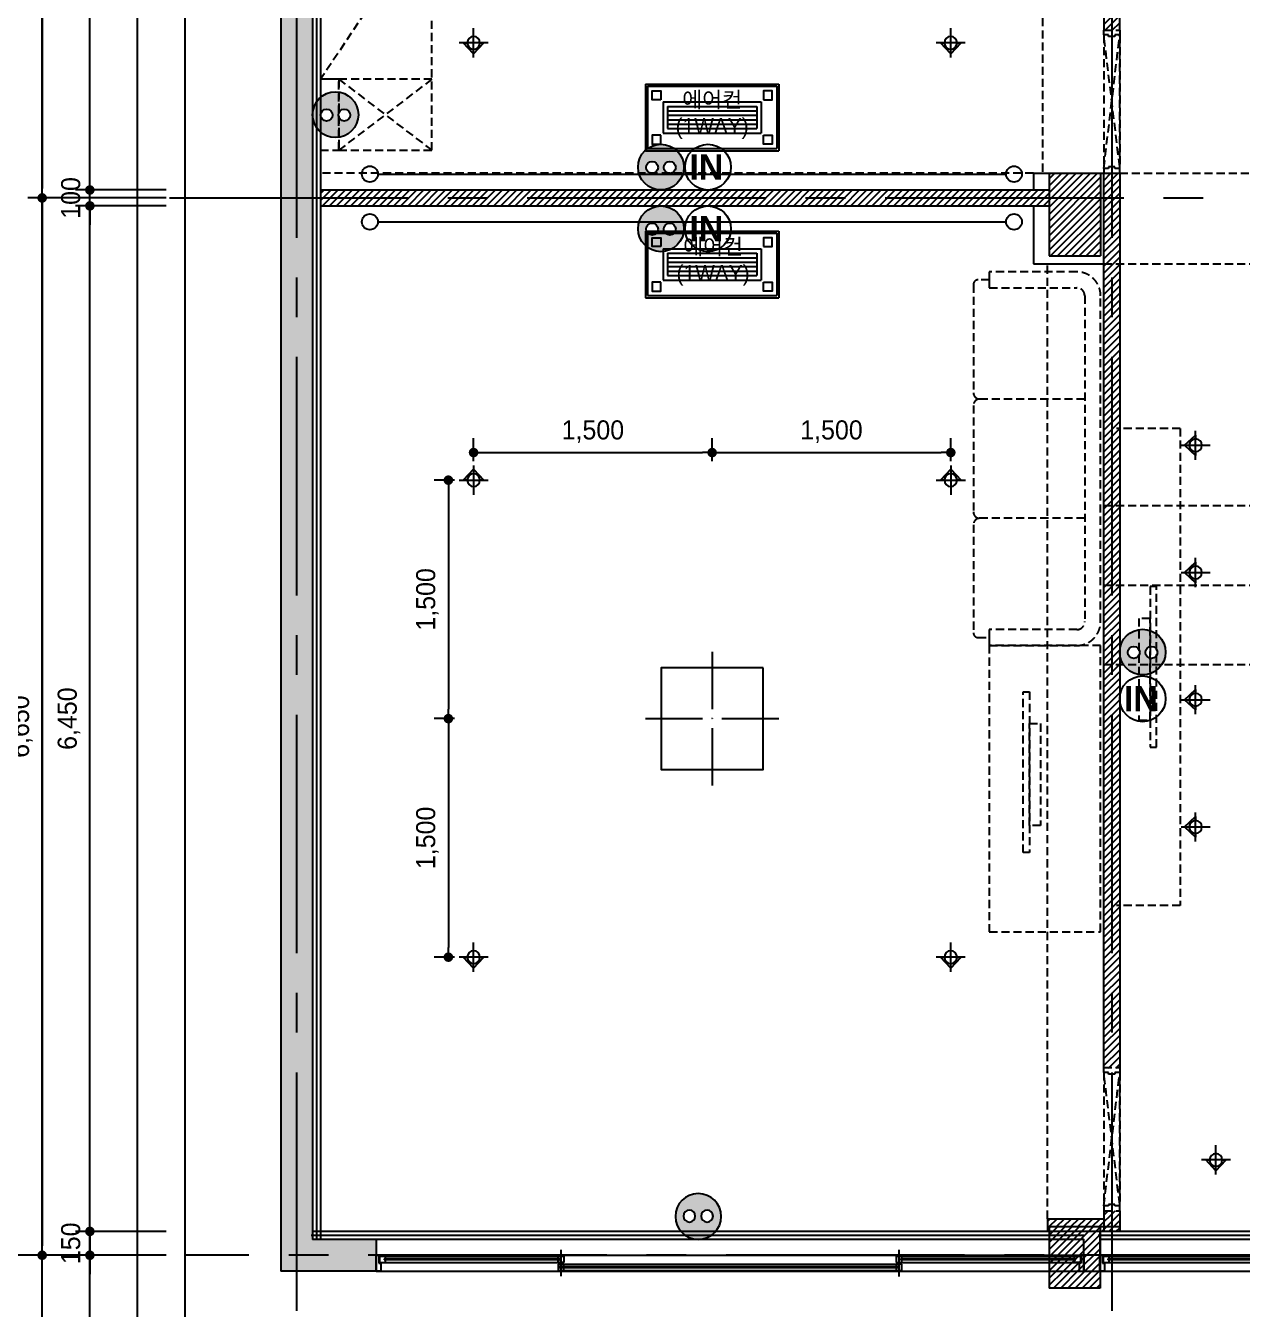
# Model space of a CAD drawing. Header units: millimetres. Extents: x -224448 to 1592092, y -164641 to 319001.
# Drawn here: x 88021 to 95671, y 176020 to 184094 of the extents above; entities that cross this region are included whole.
import ezdxf

# ---------------------------------------------------------------- set-up
doc = ezdxf.new("R2010")
doc.units = ezdxf.units.MM
doc.linetypes.add('CENTER2', pattern=[1.125, 0.75, -0.125, 0.125, -0.125])
doc.linetypes.add('HIDDEN', pattern=[9.525, 6.35, -3.175])
doc.layers.get('Defpoints').update_dxf_attribs({"color": 35})
for name, color, linetype in [('ARREA', 1, 'Continuous'), ('DIM', 3, 'Continuous'), ('I-LIGHT', 1, 'Continuous'), ('I_CON', 2, 'Continuous'), ('I_FUR', 6, 'Continuous'), ('I_HAT', 8, 'Continuous'), ('I_TXT', 7, 'Continuous'), ('I_WALL', 3, 'Continuous'), ('I_WIN', 5, 'Continuous')]:
    doc.layers.add(name, color=color, linetype=linetype)
doc.styles.add('HY울릉도', font='')
doc.styles.add('IABU-글꼴스타일', font='')
doc.styles.add('맑은고딕', font='malgun.ttf')
doc.styles.get('HY울릉도').set_extended_font_data('HY울릉도L')
doc.styles.get('IABU-글꼴스타일').set_extended_font_data('HY울릉도L')
doc.linetypes.add('BATTING', pattern='A,0.00254,-2.54,[134,ltypeshp.shx,S=2.54,R=0,X=-2.54,Y=0],-5.08,[134,ltypeshp.shx,S=2.54,R=180,X=2.54,Y=0],-2.54', length=10.16254)
doc.dimstyles.new('IABC-100 (SUB)', dxfattribs={"dimscale": 60, "dimtxt": 2, "dimasz": 1, "dimexe": 1.5, "dimexo": 2, "dimgap": 1, "dimtad": 1, "dimdec": 0, "dimdsep": 46, "dimlunit": 6, "dimtxsty": 'IABU-글꼴스타일', "dimblk": '1234_Dot', "dimcen": 1, "dimclrd": 4, "dimclre": 4, "dimclrt": 7, "dimadec": 0, "dimazin": 0, "dimtfac": 1, "dimtdec": 0, "dimtix": 1, "dimtmove": 2, "dimatfit": 3, "dimldrblk": '1234_Dot', "dimfxl": 2, "dimtolj": 1, "dimtzin": 0, "dimarcsym": 0})
pattern_1 = [(45, (33600, 23760), (-22.4506403, 22.4506403), [])]

# ---------------------------------------------------------------- blocks, each defined once
blk = doc.blocks.new('win9')
at = {"layer": 'I_WIN', "linetype": 'Continuous'}
for p, q in [((64474.9, 118190.8), (64474.9, 118358.5)), ((61262.4, 118323.9), (65562.4, 118323.7)), ((61262.4, 118314.9), (61262.4, 118323.9)), ((61262.4, 118323.9), (61279.8, 118323.9)), ((61262.4, 118223.9), (61262.4, 118314.9)), ((61279.8, 118323.9), (61279.8, 118274.9)), ((61283.1, 118319.1), (62349.9, 118319.1)), ((61321.1, 118319.1), (61283.1, 118319.1)), ((61283.1, 118319.1), (61283.1, 118279.1)), ((61283.1, 118279.1), (62349.9, 118279.1)), ((61283.1, 118279.1), (61321.1, 118279.1)), ((61315.6, 118302), (61321.1, 118303.8)), ((61315.6, 118295.6), (61315.6, 118302)), ((61321.1, 118293.8), (61315.6, 118295.6)), ((61317.6, 118296.8), (61317.6, 118300.8)), ((62349.9, 118300.8), (61317.6, 118300.8)), ((61317.6, 118296.8), (62349.9, 118296.8)), ((61321.1, 118303.8), (61321.1, 118319.1)), ((61321.1, 118304.6), (61323.8, 118303.2)), ((61321.1, 118293), (61323.8, 118294.4)), ((61321.1, 118279.1), (61321.1, 118293.8)), ((61323.8, 118303.2), (61324.4, 118302.2)), ((61323.8, 118294.4), (61324.4, 118295.4)), ((61324.4, 118302.2), (61324.9, 118300.8)), ((61324.4, 118295.4), (61324.9, 118296.8)), ((62329.1, 118302.2), (62328.5, 118300.8)), ((62329.1, 118295.4), (62328.5, 118296.8)), ((62329.6, 118303.2), (62329.1, 118302.2)), ((62329.6, 118294.4), (62329.1, 118295.4)), ((62332.4, 118304.6), (62329.6, 118303.2)), ((62332.4, 118293), (62329.6, 118294.4)), ((62332.4, 118303.8), (62332.4, 118319.1)), ((62332.4, 118319.1), (62367.4, 118319.1)), ((62337.9, 118302), (62332.4, 118303.8)), ((62332.4, 118293.8), (62337.9, 118295.6)), ((62332.4, 118279.1), (62332.4, 118293.8)), ((62367.4, 118279.1), (62332.4, 118279.1)), ((62337.9, 118295.6), (62337.9, 118302)), ((62337.9, 118296.8), (62337.9, 118300.8)), ((62349.9, 118193.1), (62349.9, 118358.2)), ((62367.4, 118319.1), (62367.4, 118279.1)), ((64492.4, 118319.2), (64457.4, 118319.2)), ((64457.4, 118319.2), (64457.4, 118279.2)), ((64457.4, 118319.1), (65545, 118319.1)), ((64457.4, 118279.2), (64492.4, 118279.2)), ((64474.9, 118279.1), (65545, 118279.1)), ((64486.8, 118302), (64492.4, 118303.8)), ((64486.8, 118295.6), (64486.8, 118302)), ((65509.2, 118300.8), (64486.8, 118300.8)), ((64486.8, 118296.8), (65509.2, 118296.8)), ((64492.4, 118293.8), (64486.8, 118295.6)), ((64492.4, 118303.8), (64492.4, 118319.2)), ((64492.4, 118304.6), (64495.1, 118303.2)), ((64492.4, 118293), (64495.1, 118294.4)), ((64492.4, 118279.2), (64492.4, 118293.8)), ((64495.1, 118303.2), (64495.7, 118302.2)), ((64495.1, 118294.4), (64495.7, 118295.4)), ((64495.7, 118302.2), (64496.2, 118300.8)), ((64495.7, 118295.4), (64496.2, 118296.8)), ((65500.4, 118302.2), (65499.9, 118300.8)), ((65500.4, 118295.4), (65499.9, 118296.8)), ((65500.9, 118303.2), (65500.4, 118302.2)), ((65500.9, 118294.4), (65500.4, 118295.4)), ((65503.7, 118304.6), (65500.9, 118303.2)), ((65503.7, 118293), (65500.9, 118294.4)), ((65503.7, 118303.8), (65503.7, 118319.1)), ((65503.7, 118319.1), (65541.7, 118319.1)), ((65509.2, 118302), (65503.7, 118303.8)), ((65503.7, 118293.8), (65509.2, 118295.6)), ((65503.7, 118279.1), (65503.7, 118293.8)), ((65541.7, 118279.1), (65503.7, 118279.1)), ((65509.2, 118295.6), (65509.2, 118302)), ((65541.7, 118319.1), (65541.7, 118279.1)), ((65562.4, 118323.8), (65545, 118323.8)), ((65545, 118323.8), (65545, 118274.8)), ((65562.4, 118223.9), (65562.4, 118323.8)), ((61262.4, 118223.9), (65562.4, 118223.9)), ((61292.4, 118223.9), (61262.4, 118223.9)), ((61279.8, 118274.9), (61292.4, 118274.9)), ((61292.4, 118274.9), (61292.4, 118272.8)), ((61292.4, 118272.8), (61292.4, 118223.9)), ((62332.4, 118268.8), (64474.9, 118268.8)), ((62367.4, 118268.8), (62332.4, 118268.8)), ((62332.4, 118268.8), (62332.4, 118228.8)), ((64474.9, 118250.5), (62332.4, 118250.4)), ((62332.4, 118246.4), (64474.9, 118246.5)), ((62332.4, 118228.8), (64474.9, 118228.8)), ((62332.4, 118228.8), (62367.4, 118228.8)), ((62361.8, 118251.7), (62367.4, 118253.4)), ((62361.8, 118245.2), (62361.8, 118251.7)), ((62361.8, 118250.4), (62361.8, 118246.4)), ((62367.4, 118243.4), (62361.8, 118245.2)), ((62367.4, 118253.4), (62367.4, 118268.8)), ((62367.4, 118254.2), (62370.1, 118252.8)), ((62367.4, 118242.6), (62370.1, 118244)), ((62367.4, 118228.8), (62367.4, 118243.4)), ((62370.1, 118252.8), (62370.7, 118251.8)), ((62370.1, 118244), (62370.7, 118245)), ((62370.7, 118251.8), (62371.2, 118250.4)), ((62370.7, 118245), (62371.2, 118246.4)), ((64454.1, 118251.9), (64453.6, 118250.5)), ((64454.1, 118245), (64453.6, 118246.5)), ((64454.6, 118252.9), (64454.1, 118251.9)), ((64454.6, 118244), (64454.1, 118245)), ((64457.4, 118254.2), (64454.6, 118252.9)), ((64457.4, 118242.7), (64454.6, 118244)), ((64492.4, 118268.8), (64457.4, 118268.8)), ((64457.4, 118268.8), (64457.4, 118253.5)), ((64457.4, 118253.5), (64462.9, 118251.7)), ((64462.9, 118245.2), (64457.4, 118243.5)), ((64457.4, 118243.5), (64457.4, 118228.8)), ((64457.4, 118228.8), (64492.4, 118228.8)), ((64462.9, 118251.7), (64462.9, 118245.2)), ((64462.9, 118246.5), (64462.9, 118250.5)), ((64492.4, 118228.8), (64492.4, 118268.8)), ((65545, 118274.8), (65532.4, 118274.8)), ((65532.4, 118274.8), (65532.4, 118223.9)), ((65532.4, 118223.9), (65562.4, 118223.9))]:
    blk.add_line(p, q, dxfattribs=at)
blk = doc.blocks.new('win8')
at = {"layer": 'I_WIN', "linetype": 'Continuous'}
for p, q in [((59749.9, 118190.8), (59749.9, 118358.5)), ((56462.4, 118323.9), (60912.4, 118323.7)), ((56462.4, 118314.9), (56462.4, 118323.9)), ((56462.4, 118323.9), (56479.8, 118323.9)), ((56462.4, 118223.9), (56462.4, 118314.9)), ((56479.8, 118323.9), (56479.8, 118274.9)), ((56483.1, 118319.1), (57624.9, 118319.1)), ((56521.1, 118319.1), (56483.1, 118319.1)), ((56483.1, 118319.1), (56483.1, 118279.1)), ((56483.1, 118279.1), (57624.9, 118279.1)), ((56483.1, 118279.1), (56521.1, 118279.1)), ((56515.6, 118302), (56521.1, 118303.8)), ((56515.6, 118295.6), (56515.6, 118302)), ((57624.9, 118300.8), (56515.6, 118300.8)), ((56515.6, 118296.8), (57624.9, 118296.8)), ((56521.1, 118293.8), (56515.6, 118295.6)), ((56517.6, 118296.8), (56517.6, 118300.8)), ((56521.1, 118303.8), (56521.1, 118319.1)), ((56521.1, 118304.6), (56523.8, 118303.2)), ((56521.1, 118293), (56523.8, 118294.4)), ((56521.1, 118279.1), (56521.1, 118293.8)), ((56523.8, 118303.2), (56524.4, 118302.2)), ((56523.8, 118294.4), (56524.4, 118295.4)), ((56524.4, 118302.2), (56524.9, 118300.8)), ((56524.4, 118295.4), (56524.9, 118296.8)), ((57604.1, 118302.2), (57603.5, 118300.8)), ((57604.1, 118295.4), (57603.5, 118296.8)), ((57604.6, 118303.2), (57604.1, 118302.2)), ((57604.6, 118294.4), (57604.1, 118295.4)), ((57607.4, 118304.6), (57604.6, 118303.2)), ((57607.4, 118293), (57604.6, 118294.4)), ((57607.4, 118303.8), (57607.4, 118319.1)), ((57607.4, 118319.1), (57642.4, 118319.1)), ((57612.9, 118302), (57607.4, 118303.8)), ((57607.4, 118293.8), (57612.9, 118295.6)), ((57607.4, 118279.1), (57607.4, 118293.8)), ((57642.4, 118279.1), (57607.4, 118279.1)), ((57612.9, 118295.6), (57612.9, 118302)), ((57612.9, 118296.8), (57612.9, 118300.8)), ((57624.9, 118193.1), (57624.9, 118358.2)), ((57642.4, 118319.1), (57642.4, 118279.1)), ((59767.4, 118319.2), (59732.4, 118319.2)), ((59732.4, 118319.2), (59732.4, 118279.2)), ((59732.4, 118319.1), (60891.7, 118319.1)), ((59732.4, 118279.2), (59767.4, 118279.2)), ((59749.9, 118279.1), (60891.7, 118279.1)), ((59761.8, 118302), (59767.4, 118303.8)), ((59761.8, 118295.6), (59761.8, 118302)), ((60859.2, 118300.8), (59761.8, 118300.8)), ((59761.8, 118296.8), (60859.2, 118296.8)), ((59767.4, 118293.8), (59761.8, 118295.6)), ((59767.4, 118303.8), (59767.4, 118319.2)), ((59767.4, 118304.6), (59770.1, 118303.2)), ((59767.4, 118293), (59770.1, 118294.4)), ((59767.4, 118279.2), (59767.4, 118293.8)), ((59770.1, 118303.2), (59770.7, 118302.2)), ((59770.1, 118294.4), (59770.7, 118295.4)), ((59770.7, 118302.2), (59771.2, 118300.8)), ((59770.7, 118295.4), (59771.2, 118296.8)), ((60850.4, 118302.2), (60849.9, 118300.8)), ((60850.4, 118295.4), (60849.9, 118296.8)), ((60850.9, 118303.2), (60850.4, 118302.2)), ((60850.9, 118294.4), (60850.4, 118295.4)), ((60853.7, 118304.6), (60850.9, 118303.2)), ((60853.7, 118293), (60850.9, 118294.4)), ((60853.7, 118303.8), (60853.7, 118319.1)), ((60853.7, 118319.1), (60891.7, 118319.1)), ((60859.2, 118302), (60853.7, 118303.8)), ((60853.7, 118293.8), (60859.2, 118295.6)), ((60853.7, 118279.1), (60853.7, 118293.8)), ((60891.7, 118279.1), (60853.7, 118279.1)), ((60859.2, 118295.6), (60859.2, 118302)), ((60891.7, 118319.1), (60891.7, 118279.1)), ((60912.4, 118323.8), (60895, 118323.8)), ((60895, 118323.8), (60895, 118274.8)), ((60912.4, 118323.8), (60912.4, 118223.9)), ((56462.4, 118223.9), (60912.4, 118223.9)), ((56492.4, 118223.9), (56462.4, 118223.9)), ((56479.8, 118274.9), (56492.4, 118274.9)), ((56492.4, 118274.9), (56492.4, 118272.8)), ((56492.4, 118272.8), (56492.4, 118223.9)), ((57607.4, 118268.8), (59749.9, 118268.8)), ((57642.4, 118268.8), (57607.4, 118268.8)), ((57607.4, 118268.8), (57607.4, 118228.8)), ((59749.9, 118250.5), (57607.4, 118250.4)), ((57607.4, 118246.4), (59749.9, 118246.5)), ((57607.4, 118228.8), (59749.9, 118228.8)), ((57607.4, 118228.8), (57642.4, 118228.8)), ((57636.8, 118251.7), (57642.4, 118253.4)), ((57636.8, 118245.2), (57636.8, 118251.7)), ((57636.8, 118250.4), (57636.8, 118246.4)), ((57642.4, 118243.4), (57636.8, 118245.2)), ((57642.4, 118253.4), (57642.4, 118268.8)), ((57642.4, 118254.2), (57645.1, 118252.8)), ((57642.4, 118242.6), (57645.1, 118244)), ((57642.4, 118228.8), (57642.4, 118243.4)), ((57645.1, 118252.8), (57645.7, 118251.8)), ((57645.1, 118244), (57645.7, 118245)), ((57645.7, 118251.8), (57646.2, 118250.4)), ((57645.7, 118245), (57646.2, 118246.4)), ((59729.1, 118251.9), (59728.6, 118250.5)), ((59729.1, 118245), (59728.6, 118246.5)), ((59729.6, 118252.9), (59729.1, 118251.9)), ((59729.6, 118244), (59729.1, 118245)), ((59732.4, 118254.2), (59729.6, 118252.9)), ((59732.4, 118242.7), (59729.6, 118244)), ((59767.4, 118268.8), (59732.4, 118268.8)), ((59732.4, 118268.8), (59732.4, 118253.5)), ((59732.4, 118253.5), (59737.9, 118251.7)), ((59737.9, 118245.2), (59732.4, 118243.5)), ((59732.4, 118243.5), (59732.4, 118228.8)), ((59732.4, 118228.8), (59767.4, 118228.8)), ((59737.9, 118251.7), (59737.9, 118245.2)), ((59737.9, 118246.5), (59737.9, 118250.5)), ((59767.4, 118228.8), (59767.4, 118268.8)), ((60895, 118274.8), (60882.4, 118274.8)), ((60882.4, 118274.8), (60882.4, 118223.9)), ((60882.4, 118223.9), (60912.4, 118223.9))]:
    blk.add_line(p, q, dxfattribs=at)
blk = doc.blocks.new('1234_Dot')
at = {"color": 0, "linetype": 'ByBlock', "lineweight": -2}
blk.add_line((-0.5, 0), (-1, 0), dxfattribs=at)
at = {"color": 0, "linetype": 'ByBlock', "const_width": 0.5}
blk.add_lwpolyline([(-0.25, 0, 1), (0.25, 0, 1)], format="xyb", close=True, dxfattribs=at)
blk = doc.blocks.new('*D966')
at = {"layer": 'Defpoints', "color": 0, "ltscale": 50, "transparency": 16777216}
for p in [(89024.9, 188060.5), (88124.9, 183010.5), (89024.9, 183010.5)]:
    blk.add_point(p, dxfattribs=at)
at = {"layer": 'DIM', "color": 4, "lineweight": -2, "ltscale": 50, "transparency": 16777216}
for p, q in [((88904.9, 188060.5), (88034.9, 188060.5)), ((88124.9, 188000.5), (88124.9, 183070.5)), ((88904.9, 183010.5), (88034.9, 183010.5))]:
    blk.add_line(p, q, dxfattribs=at)
at = {"layer": 'DIM', "color": 4, "lineweight": -2, "ltscale": 50, "transparency": 16777216, "xscale": 60, "yscale": 60, "zscale": 60}
for p, rotation in [((88124.9, 188060.5), 90), ((88124.9, 183010.5), 270)]:
    blk.add_blockref('1234_Dot', p, dxfattribs=dict(at, rotation=rotation))
at = {"layer": 'DIM', "color": 7, "ltscale": 50, "transparency": 16777216, "insert": (87993.5, 185535.5), "char_height": 120, "attachment_point": 5, "rotation": 90, "style": 'IABU-글꼴스타일'}
blk.add_mtext('\\A1;5,050', dxfattribs=at)
blk = doc.blocks.new('*D967')
at = {"layer": 'Defpoints', "color": 0, "ltscale": 50, "transparency": 16777216}
for p in [(89024.9, 183010.5), (88124.9, 176360.5), (89024.9, 176360.5)]:
    blk.add_point(p, dxfattribs=at)
at = {"layer": 'DIM', "color": 4, "lineweight": -2, "ltscale": 50, "transparency": 16777216}
for p, q in [((88904.9, 183010.5), (88034.9, 183010.5)), ((88124.9, 182950.5), (88124.9, 176420.5)), ((88904.9, 176360.5), (88034.9, 176360.5))]:
    blk.add_line(p, q, dxfattribs=at)
at = {"layer": 'DIM', "color": 4, "lineweight": -2, "ltscale": 50, "transparency": 16777216, "xscale": 60, "yscale": 60, "zscale": 60}
for p, rotation in [((88124.9, 183010.5), 90), ((88124.9, 176360.5), 270)]:
    blk.add_blockref('1234_Dot', p, dxfattribs=dict(at, rotation=rotation))
at = {"layer": 'DIM', "color": 7, "ltscale": 50, "transparency": 16777216, "insert": (87993.5, 179685.5), "char_height": 120, "attachment_point": 5, "rotation": 90, "style": 'IABU-글꼴스타일'}
blk.add_mtext('\\A1;6,650', dxfattribs=at)
blk = doc.blocks.new('*D942')
at = {"layer": 'Defpoints', "color": 0, "ltscale": 50, "transparency": 16777216}
for p in [(89024.9, 188060.5), (87824.9, 176360.5), (89024.9, 176360.5)]:
    blk.add_point(p, dxfattribs=at)
at = {"layer": 'DIM', "color": 4, "lineweight": -2, "ltscale": 50, "transparency": 16777216}
for p, q in [((88904.9, 188060.5), (87734.9, 188060.5)), ((87824.9, 188000.5), (87824.9, 176420.5)), ((88904.9, 176360.5), (87734.9, 176360.5))]:
    blk.add_line(p, q, dxfattribs=at)
at = {"layer": 'DIM', "color": 4, "lineweight": -2, "ltscale": 50, "transparency": 16777216, "xscale": 60, "yscale": 60, "zscale": 60}
for p, rotation in [((87824.9, 188060.5), 90), ((87824.9, 176360.5), 270)]:
    blk.add_blockref('1234_Dot', p, dxfattribs=dict(at, rotation=rotation))
at = {"layer": 'DIM', "color": 7, "ltscale": 50, "transparency": 16777216, "insert": (87693.5, 182210.5), "char_height": 120, "attachment_point": 5, "rotation": 90, "style": 'IABU-글꼴스타일'}
blk.add_mtext('\\A1;11,700', dxfattribs=at)
blk = doc.blocks.new('*D948')
at = {"layer": 'Defpoints', "color": 0, "ltscale": 50, "transparency": 16777216}
for p in [(88424.9, 182960.5), (89024.9, 182960.5), (89024.9, 176510.5)]:
    blk.add_point(p, dxfattribs=at)
at = {"layer": 'DIM', "color": 4, "lineweight": -2, "ltscale": 50, "transparency": 16777216}
for p, q in [((88904.9, 182960.5), (88334.9, 182960.5)), ((88424.9, 176570.5), (88424.9, 182900.5)), ((88904.9, 176510.5), (88334.9, 176510.5))]:
    blk.add_line(p, q, dxfattribs=at)
at = {"layer": 'DIM', "color": 4, "lineweight": -2, "ltscale": 50, "transparency": 16777216, "xscale": 60, "yscale": 60, "zscale": 60}
for p, rotation in [((88424.9, 182960.5), 90), ((88424.9, 176510.5), 270)]:
    blk.add_blockref('1234_Dot', p, dxfattribs=dict(at, rotation=rotation))
at = {"layer": 'DIM', "color": 7, "ltscale": 50, "transparency": 16777216, "insert": (88293.5, 179735.5), "char_height": 120, "attachment_point": 5, "rotation": 90, "style": 'IABU-글꼴스타일'}
blk.add_mtext('\\A1;6,450', dxfattribs=at)
blk = doc.blocks.new('*D957')
at = {"layer": 'Defpoints', "color": 0, "ltscale": 50, "transparency": 16777216}
for p in [(89024.9, 176510.5), (88424.9, 176360.5), (89024.9, 176360.5)]:
    blk.add_point(p, dxfattribs=at)
at = {"layer": 'DIM', "color": 4, "lineweight": -2, "ltscale": 50, "transparency": 16777216}
for p, q in [((88424.9, 176570.5), (88424.9, 176630.5)), ((88904.9, 176510.5), (88334.9, 176510.5)), ((88424.9, 176510.5), (88424.9, 176360.5)), ((88904.9, 176360.5), (88334.9, 176360.5)), ((88424.9, 176300.5), (88424.9, 176240.5))]:
    blk.add_line(p, q, dxfattribs=at)
at = {"layer": 'DIM', "color": 4, "lineweight": -2, "ltscale": 50, "transparency": 16777216, "xscale": 60, "yscale": 60, "zscale": 60}
for p, rotation in [((88424.9, 176510.5), 270), ((88424.9, 176360.5), 90)]:
    blk.add_blockref('1234_Dot', p, dxfattribs=dict(at, rotation=rotation))
at = {"layer": 'DIM', "color": 7, "ltscale": 50, "transparency": 16777216, "insert": (88304.9, 176435.5), "char_height": 120, "attachment_point": 5, "rotation": 90, "style": 'IABU-글꼴스타일'}
blk.add_mtext('\\A1;150', dxfattribs=at)
blk = doc.blocks.new('*D979')
at = {"layer": 'Defpoints', "color": 0, "ltscale": 50, "transparency": 16777216}
for p in [(88424.9, 183060.5), (89024.9, 183060.5), (89024.9, 182960.5)]:
    blk.add_point(p, dxfattribs=at)
at = {"layer": 'DIM', "color": 4, "lineweight": -2, "ltscale": 50, "transparency": 16777216}
for p, q in [((88424.9, 183120.5), (88424.9, 183180.5)), ((88904.9, 183060.5), (88334.9, 183060.5)), ((88424.9, 182960.5), (88424.9, 183060.5)), ((88904.9, 182960.5), (88334.9, 182960.5)), ((88424.9, 182900.5), (88424.9, 182840.5))]:
    blk.add_line(p, q, dxfattribs=at)
at = {"layer": 'DIM', "color": 4, "lineweight": -2, "ltscale": 50, "transparency": 16777216, "xscale": 60, "yscale": 60, "zscale": 60}
for p, rotation in [((88424.9, 183060.5), 270), ((88424.9, 182960.5), 90)]:
    blk.add_blockref('1234_Dot', p, dxfattribs=dict(at, rotation=rotation))
at = {"layer": 'DIM', "color": 7, "ltscale": 50, "transparency": 16777216, "insert": (88304.9, 183010.5), "char_height": 120, "attachment_point": 5, "rotation": 90, "style": 'IABU-글꼴스타일'}
blk.add_mtext('\\A1;100', dxfattribs=at)
blk = doc.blocks.new('*D955')
at = {"layer": 'Defpoints', "color": 0, "ltscale": 50, "transparency": 16777216}
for p in [(88424.9, 187910.4), (89024.9, 187910.4), (89024.9, 183060.5)]:
    blk.add_point(p, dxfattribs=at)
at = {"layer": 'DIM', "color": 4, "lineweight": -2, "ltscale": 50, "transparency": 16777216}
for p, q in [((88904.9, 187910.4), (88334.9, 187910.4)), ((88424.9, 183120.5), (88424.9, 187850.4)), ((88904.9, 183060.5), (88334.9, 183060.5))]:
    blk.add_line(p, q, dxfattribs=at)
at = {"layer": 'DIM', "color": 4, "lineweight": -2, "ltscale": 50, "transparency": 16777216, "xscale": 60, "yscale": 60, "zscale": 60}
for p, rotation in [((88424.9, 187910.4), 90), ((88424.9, 183060.5), 270)]:
    blk.add_blockref('1234_Dot', p, dxfattribs=dict(at, rotation=rotation))
at = {"layer": 'DIM', "color": 7, "ltscale": 50, "transparency": 16777216, "insert": (88293.5, 185485.4), "char_height": 120, "attachment_point": 5, "rotation": 90, "style": 'IABU-글꼴스타일'}
blk.add_mtext('\\A1;4,850', dxfattribs=at)
blk = doc.blocks.new('j 10')
at = {"layer": 'I_FUR', "color": 8, "linetype": 'HIDDEN', "ltscale": 8}
for p, q in [((300474.4, 48441.6), (300574.4, 48441.6)), ((300474.4, 48411.6), (300474.4, 48441.6)), ((300474.4, 48441.6), (300474.4, 48441.6)), ((300574.4, 48441.6), (300574.4, 48411.6)), ((300474.4, 48411.6), (300474.4, 47571.6)), ((300504.4, 48411.6), (300474.4, 48411.6)), ((300474.4, 47571.6), (300574.4, 48411.6)), ((300574.4, 47581.6), (300474.4, 48411.6)), ((300504.4, 48401.6), (300504.4, 48411.6)), ((300544.4, 48401.6), (300504.4, 48401.6)), ((300574.4, 48411.6), (300544.4, 48411.6)), ((300544.4, 48411.6), (300544.4, 48401.6)), ((300574.4, 47571.6), (300574.4, 48411.6)), ((300574.4, 48411.6), (300574.4, 47581.6)), ((300504.4, 47571.6), (300474.4, 47571.6)), ((300474.4, 47571.6), (300474.4, 47541.6)), ((300544.4, 47581.6), (300504.4, 47581.6)), ((300504.4, 47581.6), (300504.4, 47571.6)), ((300544.4, 47571.6), (300544.4, 47581.6)), ((300574.4, 47571.6), (300544.4, 47571.6)), ((300574.4, 47541.6), (300574.4, 47571.6)), ((300474.4, 47541.6), (300574.4, 47541.6)), ((300474.4, 47541.6), (300474.4, 47541.6))]:
    blk.add_line(p, q, dxfattribs=at)
blk = doc.blocks.new('J20')
at = {"layer": 'I-LIGHT', "color": 144}
for p, q in [((33370, 27039.1), (33370, 26619.1)), ((33370, 27039.1), (34210, 27039.1)), ((33384, 27025.1), (33384, 26633.1)), ((33384, 27025.1), (34196, 27025.1)), ((34196, 27025.1), (34196, 26633.1)), ((34210, 27039.1), (34210, 26619.1)), ((33482, 26927.1), (33482, 26731.1)), ((33482, 26927.1), (34098, 26927.1)), ((33510, 26899.1), (33510, 26759.1)), ((33510, 26899.1), (34070, 26899.1)), ((33510, 26899.1), (34070, 26899.1)), ((34070, 26899.1), (34070, 26759.1)), ((34098, 26927.1), (34098, 26731.1)), ((33510, 26871.1), (34070, 26871.1)), ((33510, 26843.1), (34070, 26843.1)), ((33510, 26815.1), (34070, 26815.1)), ((33482, 26731.1), (34098, 26731.1)), ((33510, 26787.1), (34070, 26787.1)), ((33510, 26759.1), (34070, 26759.1)), ((33510, 26759.1), (34070, 26759.1)), ((33510, 26759.1), (34070, 26759.1)), ((33510, 26759.1), (34070, 26759.1)), ((33510, 26731.1), (34070, 26731.1)), ((33370, 26619.1), (34210, 26619.1)), ((33384, 26633.1), (34196, 26633.1))]:
    blk.add_line(p, q, dxfattribs=at)
for points in [[(33468, 26941.1), (33412, 26941.1), (33412, 26997.1), (33468, 26997.1)], [(34112, 26941.1), (34168, 26941.1), (34168, 26997.1), (34112, 26997.1)], [(33468, 26717.1), (33412, 26717.1), (33412, 26661.1), (33468, 26661.1)], [(34112, 26717.1), (34168, 26717.1), (34168, 26661.1), (34112, 26661.1)]]:
    blk.add_lwpolyline(points, close=True, dxfattribs=at)
blk = doc.blocks.new('j51')
at = {"layer": 'I-LIGHT'}
for p, q in [((93551.1, 140906.4), (93551.1, 140546.4)), ((93131.1, 140486.4), (93491.1, 140486.4)), ((93551.1, 140486.4), (93550.1, 140486.4)), ((93551.1, 140487.4), (93551.1, 140485.4)), ((93551.1, 140486.4), (93552.1, 140486.4)), ((93611.1, 140486.4), (93971.1, 140486.4)), ((93551.1, 140426.4), (93551.1, 140066.4))]:
    blk.add_line(p, q, dxfattribs=at)
at = {"layer": 'I-LIGHT', "linetype": 'Continuous'}
blk.add_lwpolyline([(93871.1, 140806.4), (93231.1, 140806.4), (93231.1, 140166.4), (93871.1, 140166.4)], close=True, dxfattribs=at)
blk = doc.blocks.new('SP01')
at = {"layer": 'I-LIGHT'}
blk.add_hatch(color=1, dxfattribs=at).paths.add_polyline_path([(2182615.6, -1632809.5), (2182550.9, -1632878.3), (2182575.6, -1632878.3, -1), (2182655.6, -1632878.3), (2182680.2, -1632878.3)])
at = {"layer": 'I-LIGHT', "color": 1}
for p, q in [((2182615.6, -1632786.8), (2182615.6, -1632969.8)), ((2182615.6, -1632809.5), (2182550.9, -1632878.3)), ((2182615.6, -1632809.5), (2182680.2, -1632878.3)), ((2182707.1, -1632878.3), (2182524.1, -1632878.3)), ((2182550.9, -1632878.3), (2182575.6, -1632878.3)), ((2182655.6, -1632878.3), (2182680.2, -1632878.3))]:
    blk.add_line(p, q, dxfattribs=at)
at = {"layer": 'I-LIGHT', "color": 4}
blk.add_circle((2182615.6, -1632878.3), 40, dxfattribs=at)
blk = doc.blocks.new('*D991')
at = {"layer": 'Defpoints', "color": 0, "ltscale": 50, "transparency": 16777216}
for p in [(92337.4, 181409), (90837.4, 181235.5), (92337.4, 181235.5)]:
    blk.add_point(p, dxfattribs=at)
at = {"layer": 'DIM', "color": 4, "lineweight": -2, "ltscale": 50, "transparency": 16777216}
for p, q in [((90837.4, 181355.5), (90837.4, 181499)), ((92337.4, 181355.5), (92337.4, 181499)), ((90897.4, 181409), (92277.4, 181409))]:
    blk.add_line(p, q, dxfattribs=at)
at = {"layer": 'DIM', "color": 4, "lineweight": -2, "ltscale": 50, "transparency": 16777216, "xscale": 60, "yscale": 60, "zscale": 60, "rotation": 180}
blk.add_blockref('1234_Dot', (90837.4, 181409), dxfattribs=at)
at = {"layer": 'DIM', "color": 4, "lineweight": -2, "ltscale": 50, "transparency": 16777216, "xscale": 60, "yscale": 60, "zscale": 60}
blk.add_blockref('1234_Dot', (92337.4, 181409), dxfattribs=at)
at = {"layer": 'DIM', "color": 7, "ltscale": 50, "transparency": 16777216, "insert": (91587.4, 181540.4), "char_height": 120, "attachment_point": 5, "style": 'IABU-글꼴스타일'}
blk.add_mtext('\\A1;1,500', dxfattribs=at)
blk = doc.blocks.new('*D992')
at = {"layer": 'Defpoints', "color": 0, "ltscale": 50, "transparency": 16777216}
for p in [(93837.9, 181409), (92337.4, 181235.5), (93837.9, 181235.5)]:
    blk.add_point(p, dxfattribs=at)
at = {"layer": 'DIM', "color": 4, "lineweight": -2, "ltscale": 50, "transparency": 16777216}
for p, q in [((92337.4, 181355.5), (92337.4, 181499)), ((93837.9, 181355.5), (93837.9, 181499)), ((92397.4, 181409), (93777.9, 181409))]:
    blk.add_line(p, q, dxfattribs=at)
at = {"layer": 'DIM', "color": 4, "lineweight": -2, "ltscale": 50, "transparency": 16777216, "xscale": 60, "yscale": 60, "zscale": 60, "rotation": 180}
blk.add_blockref('1234_Dot', (92337.4, 181409), dxfattribs=at)
at = {"layer": 'DIM', "color": 4, "lineweight": -2, "ltscale": 50, "transparency": 16777216, "xscale": 60, "yscale": 60, "zscale": 60}
blk.add_blockref('1234_Dot', (93837.9, 181409), dxfattribs=at)
at = {"layer": 'DIM', "color": 7, "ltscale": 50, "transparency": 16777216, "insert": (93087.6, 181540.4), "char_height": 120, "attachment_point": 5, "style": 'IABU-글꼴스타일'}
blk.add_mtext('\\A1;1,500', dxfattribs=at)
blk = doc.blocks.new('*D993')
at = {"layer": 'Defpoints', "color": 0, "ltscale": 50, "transparency": 16777216}
for p in [(90837.4, 181235.5), (90678.9, 179735.5), (90837.4, 179735.5)]:
    blk.add_point(p, dxfattribs=at)
at = {"layer": 'DIM', "color": 4, "lineweight": -2, "ltscale": 50, "transparency": 16777216}
for p, q in [((90717.4, 181235.5), (90588.9, 181235.5)), ((90678.9, 181175.5), (90678.9, 179795.5)), ((90717.4, 179735.5), (90588.9, 179735.5))]:
    blk.add_line(p, q, dxfattribs=at)
at = {"layer": 'DIM', "color": 4, "lineweight": -2, "ltscale": 50, "transparency": 16777216, "xscale": 60, "yscale": 60, "zscale": 60}
for p, rotation in [((90678.9, 181235.5), 90), ((90678.9, 179735.5), 270)]:
    blk.add_blockref('1234_Dot', p, dxfattribs=dict(at, rotation=rotation))
at = {"layer": 'DIM', "color": 7, "ltscale": 50, "transparency": 16777216, "insert": (90547.4, 180485.5), "char_height": 120, "attachment_point": 5, "rotation": 90, "style": 'IABU-글꼴스타일'}
blk.add_mtext('\\A1;1,500', dxfattribs=at)
blk = doc.blocks.new('*D994')
at = {"layer": 'Defpoints', "color": 0, "ltscale": 50, "transparency": 16777216}
for p in [(90837.4, 179735.5), (90678.9, 178235.5), (90837.4, 178235.5)]:
    blk.add_point(p, dxfattribs=at)
at = {"layer": 'DIM', "color": 4, "lineweight": -2, "ltscale": 50, "transparency": 16777216}
for p, q in [((90717.4, 179735.5), (90588.9, 179735.5)), ((90678.9, 179675.5), (90678.9, 178295.5)), ((90717.4, 178235.5), (90588.9, 178235.5))]:
    blk.add_line(p, q, dxfattribs=at)
at = {"layer": 'DIM', "color": 4, "lineweight": -2, "ltscale": 50, "transparency": 16777216, "xscale": 60, "yscale": 60, "zscale": 60}
for p, rotation in [((90678.9, 179735.5), 90), ((90678.9, 178235.5), 270)]:
    blk.add_blockref('1234_Dot', p, dxfattribs=dict(at, rotation=rotation))
at = {"layer": 'DIM', "color": 7, "ltscale": 50, "transparency": 16777216, "insert": (90547.4, 178985.5), "char_height": 120, "attachment_point": 5, "rotation": 90, "style": 'IABU-글꼴스타일'}
blk.add_mtext('\\A1;1,500', dxfattribs=at)
blk = doc.blocks.new('J5')
at = {"color": 150, "ltscale": 50}
blk.add_circle((302452, 41413.6), 72, dxfattribs=at)
at = {"color": 150, "ltscale": 50, "insert": (302500.4, 41414.1), "char_height": 80, "attachment_point": 6, "style": '맑은고딕'}
blk.add_mtext('{\\fPretendard Variable SemiBold|b0|i0|c129|p2;IN}', dxfattribs=at)
blk = doc.blocks.new('콘센트')
at = {"ltscale": 50}
h = blk.add_hatch(color=150, dxfattribs=at)
h.dxf.hatch_style = 1
edge = h.paths.add_edge_path()
edge.add_arc((-34286.2, -6087.5), 100, 0, 360)
edge = h.paths.add_edge_path(flags=16)
edge.add_arc((-34247.6, -6089), 26, 0, 360)
edge = h.paths.add_edge_path(flags=16)
edge.add_arc((-34324.9, -6089), 26, 0, 360)
at = {"color": 150, "ltscale": 50}
for centre, radius in [((-34286.2, -6087.5), 100), ((-34324.9, -6089), 26), ((-34247.6, -6089), 26)]:
    blk.add_circle(centre, radius, dxfattribs=at)

msp = doc.modelspace()

# ---------------------------------------------------------------- hatches: boundary and pattern name
at = {"layer": 'I_HAT', "true_color": 0x000000}
h = msp.add_hatch(color=18, dxfattribs=at)
h.dxf.hatch_style = 1
h.paths.add_polyline_path([(90224.894, 188160.492), (89624.894, 188160.492), (89624.894, 187960.492), (89633.974, 187960.492), (89724.894, 187960.492), (89824.894, 187960.492), (90224.894, 187960.492)])
h.paths.add_polyline_path([(89824.894, 187960.492), (89624.894, 187960.492), (89624.894, 176260.492), (90224.894, 176260.492), (90224.894, 176460.492), (89824.894, 176460.492), (89824.894, 179610.492), (89824.894, 181610.492), (89824.894, 185810.492)])
h.paths.add_polyline_path([(99899.894, 176460.492), (99674.894, 176460.492), (99674.894, 176810.492), (99574.894, 176810.492), (99574.894, 176460.492), (99074.894, 176460.492), (99074.894, 176260.492), (99899.894, 176260.492)])
h.paths.add_polyline_path([(102324.894, 182160.492), (102124.894, 182160.492), (102124.894, 176460.492), (101899.894, 176460.492), (101899.894, 176260.492), (102324.894, 176260.492)])
h.paths.add_polyline_path([(102324.894, 185562.094), (102124.894, 185562.094), (102124.894, 183110.492), (102124.894, 182760.492), (102324.894, 182760.492)])
h.paths.add_polyline_path([(102324.894, 187960.492), (102324.894, 188160.492), (101724.894, 188160.492), (101724.894, 187960.492), (102124.894, 187960.492), (102124.894, 185910.492), (102124.894, 185562.094), (102324.894, 185562.094)])
at = {"layer": 'I_HAT', "transparency": 33554687}
h = msp.add_hatch(dxfattribs=at)
h.set_pattern_fill('ANSI31', color=256, scale=10)
h.set_pattern_definition(pattern_1)
h.paths.add_polyline_path([(94849.894, 187911.391), (94799.894, 187911.391), (94799.894, 184065.492), (94849.894, 184065.492)])
h.paths.add_polyline_path([(94899.894, 187911.391), (94849.894, 187911.391), (94849.894, 184065.492), (94899.894, 184065.492)])
h.paths.add_polyline_path([(92333.945, 183102.99), (93788.148, 183102.99), (93788.148, 183382.81), (92333.945, 183382.81)], flags=9)
h.paths.add_polyline_path([(91508.806, 185171.466), (92748.074, 185171.466), (92748.074, 185459.966), (91508.806, 185459.966)], flags=9)
h.paths.add_polyline_path([(89861.412, 183300.039), (90645.815, 183300.039), (90645.815, 183784.061), (89861.412, 183784.061)], flags=9)
h.paths.add_polyline_path([(92132.25, 187499.835), (94139.97, 187499.835), (94139.97, 187839.93), (92132.25, 187839.93)], flags=9)
h.paths.add_polyline_path([(91890.077, 184910.977), (92310.399, 184910.977), (92310.399, 185283.68), (91890.077, 185283.68)], flags=9)
h.paths.add_polyline_path([(89860.492, 184976.185), (90588.318, 184976.185), (90588.318, 185258.25), (89860.492, 185258.25)], flags=9)
at = {"layer": 'I_HAT'}
h = msp.add_hatch(dxfattribs=at)
h.set_pattern_fill('ANSI31', color=256, scale=10)
h.set_pattern_definition([(45, (-33619.093, 33906.922), (-22.4506403, 22.4506403), [])])
h.paths.add_polyline_path([(94779.894, 183165.492), (94456.894, 183165.492), (94456.894, 182645.492), (94779.894, 182645.492)])
h.paths.add_polyline_path([(94776.894, 176540.492), (94456.894, 176540.492), (94456.894, 176360.492), (94776.894, 176360.492)])
h.paths.add_polyline_path([(94776.894, 176360.492), (94456.894, 176360.492), (94456.894, 176260.492), (94776.894, 176260.492)])
h.paths.add_polyline_path([(94776.894, 176260.412), (94456.894, 176260.412), (94456.894, 176255.728), (94776.894, 176255.728)])
h.paths.add_polyline_path([(94776.894, 176255.728), (94456.894, 176255.728), (94456.894, 176237.374), (94776.894, 176237.374)])
h.paths.add_polyline_path([(94776.894, 176237.374), (94456.894, 176237.374), (94456.894, 176233.374), (94776.894, 176233.374)])
h.paths.add_polyline_path([(94776.894, 176233.374), (94456.894, 176233.374), (94456.894, 176215.728), (94776.894, 176215.728)])
h.paths.add_polyline_path([(94776.894, 176215.728), (94456.894, 176215.728), (94456.894, 176160.492), (94776.894, 176160.492)])
h.paths.add_polyline_path([(94249.998, 179334.42), (94249.998, 179851.563), (94047.141, 179851.563), (94047.141, 179334.42)], flags=9)
h.paths.add_polyline_path([(94249.998, 176162.706), (94249.998, 176531.277), (94069.998, 176531.277), (94069.998, 176162.706)], flags=9)
h.paths.add_polyline_path([(102338.934, 182535.865), (102925.111, 182535.865), (102925.111, 182715.36), (102338.934, 182715.36)], flags=9)
h.paths.add_polyline_path([(100557.81, 182426.981), (101475.919, 182426.981), (101475.919, 182799.684), (100557.81, 182799.684)], flags=9)
h.paths.add_polyline_path([(99930.26, 187256.715), (101121.072, 187256.715), (101121.072, 187629.418), (99930.26, 187629.418)], flags=9)
h.paths.add_polyline_path([(94523.684, 187300.812), (95441.793, 187300.812), (95441.793, 187673.515), (94523.684, 187673.515)], flags=9)
h.paths.add_polyline_path([(96741.644, 178664.292), (97387.05, 178664.292), (97387.05, 179036.995), (96741.644, 179036.995)], flags=9)
h.paths.add_polyline_path([(96508.495, 178137.695), (97135.435, 178137.695), (97135.435, 178349.262), (96508.495, 178349.262)], flags=9)
h.paths.add_polyline_path([(96507.383, 178340.284), (98104.546, 178340.284), (98104.546, 178545.807), (96507.383, 178545.807)], flags=9)
h.paths.add_polyline_path([(92051.227, 184384.65), (93585.582, 184384.65), (93585.582, 185282.46), (92051.227, 185282.46)], flags=9)
h.paths.add_polyline_path([(89735.147, 180975.883), (90831.071, 180975.883), (90831.071, 181379.778), (89735.147, 181379.778)], flags=9)
h.paths.add_polyline_path([(98648.771, 181425.883), (99744.695, 181425.883), (99744.695, 181829.778), (98648.771, 181829.778)], flags=9)
h.paths.add_polyline_path([(101214.622, 177210.883), (102021.551, 177210.883), (102021.551, 177614.777), (101214.622, 177614.777)], flags=9)
h.paths.add_polyline_path([(100399.644, 176455.883), (101206.574, 176455.883), (101206.574, 176859.777), (100399.644, 176859.777)], flags=9)
h.paths.add_polyline_path([(101338.608, 187259.849), (101992.276, 187259.849), (101992.276, 187663.2), (101338.608, 187663.2)], flags=9)
h.paths.add_polyline_path([(100132.025, 185046.818), (100862.324, 185046.818), (100862.324, 185450.713), (100132.025, 185450.713)], flags=9)
h.paths.add_polyline_path([(91779.925, 186503.645), (92875.849, 186503.645), (92875.849, 186907.539), (91779.925, 186907.539)], flags=9)
at = {"layer": 'I_HAT', "transparency": 33554687}
h = msp.add_hatch(dxfattribs=at)
h.set_pattern_fill('ANSI31', color=256, scale=10)
h.paths.add_polyline_path([(94899.894, 183165.492), (94849.894, 183165.492), (94849.894, 183010.492), (94899.894, 183010.492)])
h.paths.add_polyline_path([(94849.894, 183165.492), (94799.894, 183165.492), (94799.894, 183010.492), (94849.894, 183010.492)])
h.paths.add_polyline_path([(94849.894, 183010.492), (94799.894, 183010.492), (94799.894, 177538.081), (94849.894, 177538.081)])
h.paths.add_polyline_path([(94899.894, 183010.492), (94849.894, 183010.492), (94849.894, 177538.081), (94899.894, 177538.081)])
at = {"layer": 'I_HAT'}
h = msp.add_hatch(dxfattribs=at)
h.set_pattern_fill('ANSI31', color=256, scale=10)
h.set_pattern_definition(pattern_1)
h.paths.add_polyline_path([(94456.894, 183010.492), (89874.894, 183010.492), (89874.894, 182960.492), (94456.894, 182960.492)])
h.paths.add_polyline_path([(94456.894, 183060.492), (89874.894, 183060.492), (89874.894, 183010.492), (94456.894, 183010.492)])
h = msp.add_hatch(dxfattribs=at)
h.set_pattern_fill('ANSI31', color=256, scale=10)
h.set_pattern_definition([(45, (33500, 23760), (-22.45064, 22.45064), [])])
h.paths.add_polyline_path([(94799.894, 176590.492), (94444.894, 176590.492), (94444.894, 176510.492), (94456.894, 176510.492), (94456.894, 176540.492), (94776.894, 176540.492), (94799.894, 176540.492)])
h.paths.add_polyline_path([(94849.894, 176540.492), (94776.894, 176540.492), (94776.894, 176510.492), (94849.894, 176510.492)])
h.paths.add_polyline_path([(94899.894, 176540.492), (94849.894, 176540.492), (94849.894, 176510.492), (94899.894, 176510.492)])
h.paths.add_polyline_path([(94899.894, 176640.492), (94849.894, 176640.492), (94849.894, 176540.492), (94899.894, 176540.492)])
h.paths.add_polyline_path([(94849.894, 176640.492), (94799.894, 176640.492), (94799.894, 176540.492), (94849.894, 176540.492)])

# ---------------------------------------------------------------- linework, layer by layer
at = {"color": 2}
for p, q in [((94456.894, 183165.492), (94779.894, 183165.492)), ((94456.894, 182645.492), (94779.894, 182645.492)), ((94456.894, 176540.492), (94456.894, 176153.492)), ((94456.894, 176540.492), (94776.894, 176540.492)), ((94776.894, 176540.492), (94776.894, 176153.492)), ((94776.894, 176153.492), (94456.894, 176153.492))]:
    msp.add_line(p, q, dxfattribs=at)
at = {"layer": 'ARREA', "color": 1, "linetype": 'CENTER2', "ltscale": 2000}
for p, q in [((89724.894, 188760.492), (89724.894, 175660.492)), ((94849.894, 188760.492), (94849.894, 175660.492)), ((88924.894, 183010.492), (95479.894, 183010.492)), ((102924.894, 176360.492), (89024.894, 176360.492))]:
    msp.add_line(p, q, dxfattribs=at)
at = {"layer": 'Defpoints'}
for points in [[(88124.894, 189660.492), (103824.894, 189660.492), (103824.894, 174760.492), (88124.894, 174760.492)], [(88424.894, 189360.492), (103524.894, 189360.492), (103524.894, 175060.492), (88424.894, 175060.492)], [(88724.894, 189060.492), (103224.894, 189060.492), (103224.894, 175360.492), (88724.894, 175360.492)], [(89024.894, 188760.492), (102924.894, 188760.492), (102924.894, 175660.492), (89024.894, 175660.492)]]:
    msp.add_lwpolyline(points, close=True, dxfattribs=at)
at = {"layer": 'I_CON', "color": 2}
for p, q in [((89624.894, 187960.492), (89624.894, 176260.492)), ((89824.894, 185810.492), (89824.894, 181610.492)), ((94456.894, 183165.492), (94456.894, 182645.492)), ((94779.894, 183165.492), (94779.894, 182645.492)), ((89824.894, 181610.492), (89824.894, 179610.492)), ((89824.894, 179610.492), (89824.894, 176460.492)), ((90224.894, 176460.492), (89824.894, 176460.492)), ((90224.894, 176460.492), (90224.894, 176260.492)), ((90224.894, 176260.492), (89624.894, 176260.492))]:
    msp.add_line(p, q, dxfattribs=at)
at = {"layer": 'I_FUR', "color": 8, "linetype": 'BATTING', "ltscale": 2.4}
for p, q in [((89849.894, 187911.391), (89849.894, 176460.492)), ((94674.894, 176484.592), (89815.454, 176484.592)), ((99474.894, 176484.592), (94765.454, 176484.592))]:
    msp.add_line(p, q, dxfattribs=at)
at = {"layer": 'I_FUR', "color": 9, "linetype": 'HIDDEN', "ltscale": 8}
for p, q in [((90574.894, 183311.492), (90574.894, 187911.391)), ((90574.894, 184807.492), (89874.894, 183756.492)), ((90574.894, 183756.492), (89874.894, 183756.492)), ((90574.894, 183756.492), (89989.894, 183311.492)), ((89989.894, 183756.492), (90574.894, 183311.492)), ((94679.894, 181745.492), (94019.894, 181745.492)), ((95279.894, 181560.736), (94879.894, 181560.736)), ((95279.894, 181560.736), (95279.894, 178560.736)), ((94679.894, 180995.492), (94019.894, 180995.492)), ((94779.894, 180195.492), (94079.894, 180195.492)), ((94079.894, 180195.492), (94079.894, 178395.492)), ((94779.894, 178395.492), (94779.894, 180195.492)), ((95279.894, 178560.736), (94879.894, 178560.736)), ((94079.894, 178395.492), (94779.894, 178395.492))]:
    msp.add_line(p, q, dxfattribs=at)
at = {"layer": 'I_FUR', "color": 8, "linetype": 'HIDDEN', "ltscale": 8}
for p, q in [((94414.894, 186350.492), (94414.894, 183165.492)), ((94356.894, 183165.492), (89874.894, 183165.492)), ((94899.894, 183165.492), (99359.894, 183165.492)), ((94444.894, 176590.492), (94444.894, 182595.492)), ((94799.894, 182595.492), (99359.894, 182595.492)), ((94799.894, 181075.492), (99359.894, 181075.492)), ((94799.894, 180575.492), (99359.894, 180575.492)), ((94799.894, 180075.492), (99359.894, 180075.492))]:
    msp.add_line(p, q, dxfattribs=at)
at = {"layer": 'I_FUR'}
for p, q in [((90235.441, 183160.492), (94185.441, 183160.492)), ((90235.441, 182860.492), (94185.441, 182860.492))]:
    msp.add_line(p, q, dxfattribs=at)
at = {"layer": 'I_FUR', "color": 9, "linetype": 'HIDDEN', "ltscale": 8}
for points in [[(89989.894, 183756.492), (89874.894, 183756.492), (89874.894, 183311.492), (89989.894, 183311.492)], [(90574.894, 183756.492), (89989.894, 183756.492), (89989.894, 183311.492), (90574.894, 183311.492)], [(95130.806, 180565.736), (95090.806, 180565.736), (95090.806, 179555.736), (95130.806, 179555.736)], [(95090.806, 180365.736), (95020.806, 180365.736), (95020.806, 179725.736), (95090.806, 179725.736)], [(94292.41, 179903.937), (94332.41, 179903.937), (94332.41, 178893.937), (94292.41, 178893.937)], [(94332.41, 179703.937), (94402.41, 179703.937), (94402.41, 179063.937), (94332.41, 179063.937)]]:
    msp.add_lwpolyline(points, close=True, dxfattribs=at)
msp.add_lwpolyline([(94019.894, 180995.492, 0.41421356), (93979.894, 180955.492), (93979.894, 180275.492, 0.41421356), (94009.894, 180245.492), (94079.894, 180245.492), (94079.894, 180195.492), (94629.894, 180195.492, 0.41421356), (94779.894, 180345.492), (94779.894, 182395.492, 0.41421356), (94629.894, 182545.492), (94079.894, 182545.492), (94079.894, 182495.492), (94009.894, 182495.492, 0.41421356), (93979.894, 182465.492), (93979.894, 181785.492, 0.41421356), (94019.894, 181745.492, 0.41421356), (93979.894, 181705.492), (93979.894, 181035.492, 0.41421356)], format="xyb", close=True, dxfattribs=at)
msp.add_lwpolyline([(94079.894, 182495.492), (94079.894, 182445.492), (94629.894, 182445.492, -0.41421356), (94679.894, 182395.492), (94679.894, 180345.492, -0.41421356), (94629.894, 180295.492), (94079.894, 180295.492), (94079.894, 180245.492)], format="xyb", dxfattribs=at)
at = {"layer": 'I_FUR'}
for centre in [(90185.441, 183160.492), (94235.441, 183160.492), (90185.441, 182860.492), (94235.441, 182860.492)]:
    msp.add_circle(centre, 50, dxfattribs=at)
at = {"layer": 'I_WALL'}
for p, q in [((89874.894, 187911.391), (89874.894, 176460.492)), ((94799.894, 187911.391), (94799.894, 184065.492)), ((94899.894, 184065.492), (94899.894, 187911.391)), ((94356.894, 183165.492), (94356.894, 183060.492)), ((94356.894, 183165.492), (94466.167, 183165.492)), ((94456.894, 183165.492), (94556.894, 183165.492)), ((94779.894, 183165.492), (94879.894, 183165.492)), ((94799.894, 177540.492), (94799.894, 183165.492)), ((94899.894, 183165.492), (94899.894, 177540.492)), ((89874.894, 183060.492), (94456.894, 183060.492)), ((89874.894, 182960.492), (94456.894, 182960.492)), ((94356.894, 182960.492), (94356.894, 182595.492)), ((94356.894, 182595.492), (94799.894, 182595.492)), ((94444.894, 176590.492), (94799.894, 176590.492)), ((94444.894, 176590.492), (94444.894, 176510.492)), ((94799.894, 176640.492), (94799.894, 176510.492)), ((94899.894, 176640.492), (94899.894, 176510.492)), ((94674.894, 176510.492), (89824.894, 176510.492)), ((94774.894, 176510.492), (94674.894, 176510.492)), ((94774.894, 176510.492), (94774.894, 176260.492)), ((99474.894, 176510.492), (94774.894, 176510.492)), ((94776.894, 176540.492), (94899.894, 176540.492)), ((94674.894, 176260.492), (94774.894, 176260.492))]:
    msp.add_line(p, q, dxfattribs=at)
at = {"layer": 'I_WIN'}
for points in [[(90224.894, 176260.492), (94674.894, 176260.492), (94674.894, 176460.492), (90224.894, 176460.492)], [(94774.894, 176260.492), (99074.894, 176260.31), (99074.894, 176460.31), (94774.894, 176460.492)]]:
    msp.add_lwpolyline(points, close=True, dxfattribs=at)

# ---------------------------------------------------------------- block references
at = {"xscale": 1.44, "yscale": 1.44, "zscale": 1.44}
for p in [(139341.062, 192299.937), (141387.394, 191970.437), (141387.394, 191582.437), (144416.062, 188920.036)]:
    msp.add_blockref('콘센트', p, dxfattribs=at)
at = {"xscale": -1.44, "yscale": 1.44, "zscale": 1.44, "rotation": 180}
msp.add_blockref('콘센트', (141622.062, 167838.546), dxfattribs=at)
for name, p in [('win8', (33762.5, 58036.584)), ('win9', (33512.5, 58036.584))]:
    msp.add_blockref(name, p)
at = {"layer": 'DIM', "ltscale": 50}
msp.add_blockref('j51', (-1213.668, 39249.066), dxfattribs=at)
at = {"layer": 'I-LIGHT', "color": 1, "xscale": -1}
for p, rotation in [((-2091778.166, -1448892.397), 180), ((-2088778.166, -1448892.397), 180), ((-1537501.431, 2364070.29), 90), ((-1537501.431, 2363270.29), 90), ((-1537501.431, 2362470.29), 90), ((-1537501.431, 2361670.29), 90), ((-2091778.166, -1454642.846), 180), ((-2088778.166, -1454642.846), 180), ((-2087110.461, -1455917.846), 180)]:
    msp.add_blockref('SP01', p, dxfattribs=dict(at, rotation=rotation))
for p in [(2273452.955, 1814113.83), (2276453.439, 1814113.83)]:
    msp.add_blockref('SP01', p, dxfattribs=at)
at = {"layer": 'I_HAT'}
for name, p in [('j 10', (-205674.536, 135623.858)), ('J20', (58547.395, 156687.471)), ('J20', (58547.395, 155763.219)), ('j 10', (-205674.536, 129098.86))]:
    msp.add_blockref(name, p, dxfattribs=at)
at = {"layer": 'I_HAT', "xscale": 2, "yscale": 2, "zscale": 2}
for p in [(-512592.97, 100377.226), (-512592.97, 99989.226), (-509860.103, 97033.226)]:
    msp.add_blockref('J5', p, dxfattribs=at)

# ---------------------------------------------------------------- texts
at = {"layer": 'I_TXT', "char_height": 100, "width": 840, "attachment_point": 5, "style": 'HY울릉도'}
for insert in [(92337.394, 183530.563), (92343.263, 182606.311)]:
    msp.add_mtext('{\\fGulim|b0|i0|c129|p50;에어컨\\fPretendard Variable Light|b0|i0|c129|p2;\\P(\\fGulim|b0|i0|c129|p50;1WAY\\fPretendard Variable Light|b0|i0|c129|p2;)}', dxfattribs=dict(at, insert=insert))

# ---------------------------------------------------------------- dimensions: what is measured, and where the dimension line sits
at = {"layer": 'DIM', "ltscale": 50}
for base, p1, p2, picture, middle in [((87824.894, 176360.492), (89024.894, 188060.492), (89024.894, 176360.492), '*D942', (87693.466, 182210.492)), ((88124.894, 183010.492), (89024.894, 188060.492), (89024.894, 183010.492), '*D966', (87993.466, 185535.492)), ((88424.894, 187910.391), (89024.894, 183060.492), (89024.894, 187910.391), '*D955', (88293.466, 185485.441)), ((88424.894, 183060.492), (89024.894, 182960.492), (89024.894, 183060.492), '*D979', (88304.894, 183010.492)), ((88124.894, 176360.492), (89024.894, 183010.492), (89024.894, 176360.492), '*D967', (87993.466, 179685.492)), ((88424.894, 182960.492), (89024.894, 176510.492), (89024.894, 182960.492), '*D948', (88293.466, 179735.492)), ((90678.86, 179735.492), (90837.394, 181235.492), (90837.394, 179735.492), '*D993', (90547.431, 180485.492)), ((90678.86, 178235.492), (90837.394, 179735.492), (90837.394, 178235.492), '*D994', (90547.431, 178985.492)), ((88424.894, 176360.492), (89024.894, 176510.492), (89024.894, 176360.492), '*D957', (88304.894, 176435.492))]:
    dim = msp.add_linear_dim(base=base, p1=p1, p2=p2, angle=90, dimstyle='IABC-100 (SUB)', dxfattribs=at)
    dim.commit()
    dim.dimension.update_dxf_attribs({"geometry": picture, "text_midpoint": middle})
for base, p1, p2, picture, middle in [((92337.394, 181408.994), (90837.394, 181235.492), (92337.394, 181235.492), '*D991', (91587.394, 181540.423)), ((93837.878, 181408.994), (92337.394, 181235.492), (93837.878, 181235.492), '*D992', (93087.636, 181540.423))]:
    dim = msp.add_linear_dim(base=base, p1=p1, p2=p2, dimstyle='IABC-100 (SUB)', dxfattribs=at)
    dim.commit()
    dim.dimension.update_dxf_attribs({"geometry": picture, "text_midpoint": middle})

doc.saveas('drawing.dxf')
